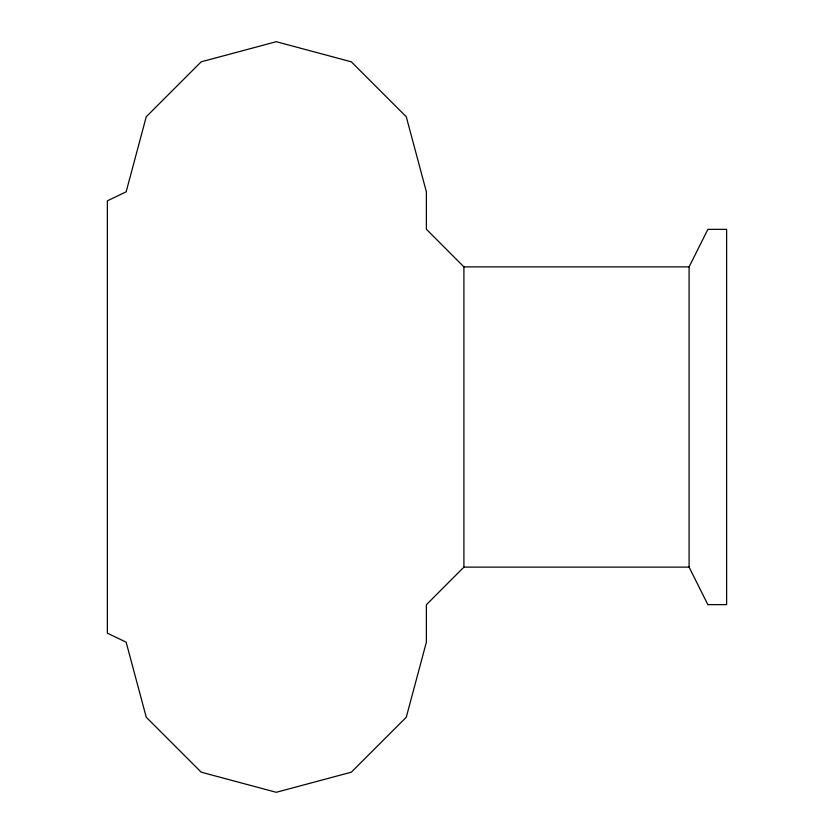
<?xml version="1.0" encoding="UTF-8"?>
<svg xmlns="http://www.w3.org/2000/svg" width="834" height="834" viewBox="0 0 834 834"><rect width="100%" height="100%" fill="white"/><g stroke="black" fill="none" stroke-linecap="round" stroke-linejoin="round"><path stroke-width="1.25" d="M689.092 266.88L707.857 229.35L726.622 229.35L726.622 604.65L707.857 604.65L689.092 567.12L689.092 266.88L463.912 266.88L426.382 229.267L426.382 191.82L406.273 116.76L351.322 61.81L276.262 41.7L201.202 61.81L146.252 116.76L126.142 191.82L107.377 200.827L107.377 633.173L126.142 642.18L146.252 717.24L201.202 772.19L276.262 792.3L351.322 772.19L406.273 717.24L426.382 642.18L426.382 604.733L463.912 567.12L463.912 266.88M463.912 567.12L689.092 567.12"/></g></svg>
